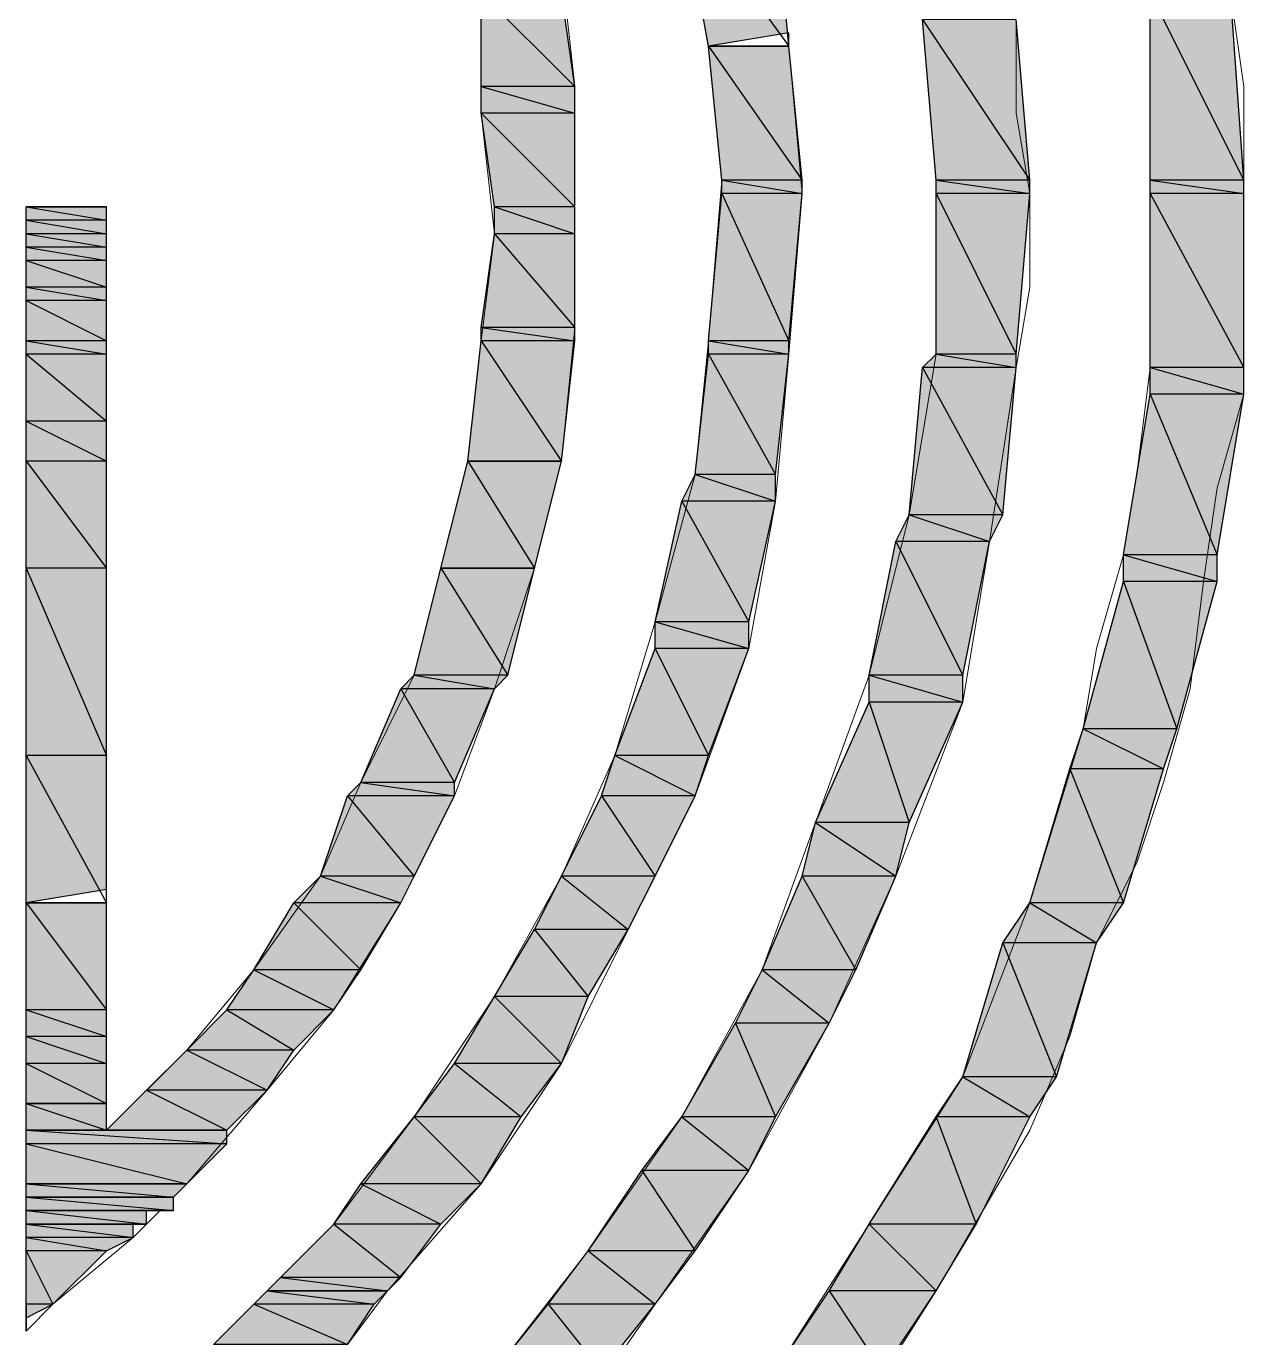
# Model space of a CAD drawing. Header units: millimetres. Extents: x -678 to 5260, y -935 to 3264.
# Drawn here: x 4821.69 to 4851.9, y -841.44 to -808.9 of the extents above; entities that cross this region are included whole.
import ezdxf

# ---------------------------------------------------------------- set-up
doc = ezdxf.new("R2010")
doc.units = ezdxf.units.MM
doc.header["$MEASUREMENT"] = 0
doc.layers.get('0').update_dxf_attribs({"linetype": 'CONTINUOUS'})

msp = doc.modelspace()

# ---------------------------------------------------------------- hatches: boundary and pattern name
at = {"true_color": 0x000007}
h = msp.add_hatch(color=7, dxfattribs=at)
h.paths.add_polyline_path([(4840.2786, -805.75072), (4837.95495, -805.75072), (4840.61055, -809.40218)])
h.paths.add_polyline_path([(4837.95495, -805.75072), (4840.61055, -809.40218), (4838.61885, -809.40218)])
h.paths.add_polyline_path([(4840.61055, -809.40218), (4838.61885, -809.40218)])
h.paths.add_polyline_path([(4838.61885, -809.40218), (4840.61055, -809.40218), (4840.61055, -809.07023)])
h = msp.add_hatch(color=7, dxfattribs=at)
h.paths.add_polyline_path([(4834.9674, -808.07438), (4832.9757, -808.07438), (4835.29935, -810.39803)])
h.paths.add_polyline_path([(4832.9757, -808.07438), (4835.29935, -810.39803), (4832.9757, -810.39803)])
h = msp.add_hatch(color=7, dxfattribs=at)
h.paths.add_polyline_path([(4851.56491, -808.07438), (4849.57321, -808.07438), (4851.89686, -812.72168)])
h.paths.add_polyline_path([(4849.57321, -808.07438), (4851.89686, -812.72168), (4849.57321, -812.72168)])
h = msp.add_hatch(color=7, dxfattribs=at)
h.paths.add_polyline_path([(4846.25371, -808.73828), (4843.93006, -808.73828), (4846.58566, -812.72168)])
h.paths.add_polyline_path([(4843.93006, -808.73828), (4846.58566, -812.72168), (4844.26201, -812.72168)])
h = msp.add_hatch(color=7, dxfattribs=at)
h.paths.add_polyline_path([(4840.61055, -809.40218), (4838.61885, -809.40218), (4840.9425, -812.72168)])
h.paths.add_polyline_path([(4838.61885, -809.40218), (4840.9425, -812.72168), (4838.9508, -812.72168)])
h = msp.add_hatch(color=7, dxfattribs=at)
h.paths.add_polyline_path([(4835.29935, -810.39803), (4832.9757, -810.39803), (4835.29935, -811.06193)])
h.paths.add_polyline_path([(4832.9757, -810.39803), (4835.29935, -811.06193), (4832.9757, -811.06193)])
h = msp.add_hatch(color=7, dxfattribs=at)
h.paths.add_polyline_path([(4835.29935, -811.06193), (4832.9757, -811.06193), (4835.29935, -813.38558)])
h.paths.add_polyline_path([(4832.9757, -811.06193), (4835.29935, -813.38558), (4833.30765, -813.38558)])
h = msp.add_hatch(color=7, dxfattribs=at)
h.paths.add_polyline_path([(4840.9425, -812.72168), (4838.9508, -812.72168), (4840.9425, -813.05363)])
h.paths.add_polyline_path([(4838.9508, -812.72168), (4840.9425, -813.05363), (4838.9508, -813.05363)])
h = msp.add_hatch(color=7, dxfattribs=at)
h.paths.add_polyline_path([(4846.58566, -812.72168), (4844.26201, -812.72168), (4846.58566, -813.05363)])
h.paths.add_polyline_path([(4844.26201, -812.72168), (4846.58566, -813.05363), (4844.26201, -813.05363)])
h = msp.add_hatch(color=7, dxfattribs=at)
h.paths.add_polyline_path([(4851.89686, -812.72168), (4849.57321, -812.72168), (4851.89686, -813.05363)])
h.paths.add_polyline_path([(4849.57321, -812.72168), (4851.89686, -813.05363), (4849.57321, -813.05363)])
h = msp.add_hatch(color=7, dxfattribs=at)
h.paths.add_polyline_path([(4840.9425, -813.05363), (4838.9508, -813.05363), (4840.61055, -816.70508)])
h.paths.add_polyline_path([(4838.9508, -813.05363), (4840.61055, -816.70508), (4838.61885, -816.70508)])
h = msp.add_hatch(color=7, dxfattribs=at)
h.paths.add_polyline_path([(4846.58566, -813.05363), (4844.26201, -813.05363), (4846.25371, -817.03703)])
h.paths.add_polyline_path([(4844.26201, -813.05363), (4846.25371, -817.03703), (4844.26201, -817.03703)])
h = msp.add_hatch(color=7, dxfattribs=at)
h.paths.add_polyline_path([(4851.89686, -813.05363), (4849.57321, -813.05363), (4851.89686, -817.36898)])
h.paths.add_polyline_path([(4849.57321, -813.05363), (4851.89686, -817.36898), (4849.57321, -817.36898)])
h = msp.add_hatch(color=7, dxfattribs=at)
h.paths.add_polyline_path([(4823.68109, -813.38558), (4821.68939, -813.38558), (4823.68109, -813.71753)])
h.paths.add_polyline_path([(4821.68939, -813.38558), (4823.68109, -813.71753), (4821.68939, -813.71753)])
h = msp.add_hatch(color=7, dxfattribs=at)
h.paths.add_polyline_path([(4835.29935, -813.38558), (4833.30765, -813.38558), (4835.29935, -814.04948)])
h.paths.add_polyline_path([(4833.30765, -813.38558), (4835.29935, -814.04948), (4833.30765, -814.04948)])
h = msp.add_hatch(color=7, dxfattribs=at)
h.paths.add_polyline_path([(4823.68109, -813.71753), (4821.68939, -813.71753), (4823.68109, -814.04948)])
h.paths.add_polyline_path([(4821.68939, -813.71753), (4823.68109, -814.04948), (4821.68939, -814.04948)])
h = msp.add_hatch(color=7, dxfattribs=at)
h.paths.add_polyline_path([(4823.68109, -814.04948), (4821.68939, -814.04948), (4823.68109, -814.38143)])
h.paths.add_polyline_path([(4821.68939, -814.04948), (4823.68109, -814.38143), (4821.68939, -814.38143)])
h = msp.add_hatch(color=7, dxfattribs=at)
h.paths.add_polyline_path([(4835.29935, -814.04948), (4833.30765, -814.04948), (4835.29935, -816.37313)])
h.paths.add_polyline_path([(4833.30765, -814.04948), (4835.29935, -816.37313), (4832.9757, -816.37313)])
h = msp.add_hatch(color=7, dxfattribs=at)
h.paths.add_polyline_path([(4823.68109, -814.38143), (4821.68939, -814.38143), (4823.68109, -814.71338)])
h.paths.add_polyline_path([(4821.68939, -814.38143), (4823.68109, -814.71338), (4821.68939, -814.71338)])
h = msp.add_hatch(color=7, dxfattribs=at)
h.paths.add_polyline_path([(4823.68109, -814.71338), (4821.68939, -814.71338), (4823.68109, -815.37728)])
h.paths.add_polyline_path([(4821.68939, -814.71338), (4823.68109, -815.37728), (4821.68939, -815.37728)])
h = msp.add_hatch(color=7, dxfattribs=at)
h.paths.add_polyline_path([(4823.68109, -815.37728), (4821.68939, -815.37728), (4823.68109, -815.70923)])
h.paths.add_polyline_path([(4821.68939, -815.37728), (4823.68109, -815.70923), (4821.68939, -815.70923)])
h = msp.add_hatch(color=7, dxfattribs=at)
h.paths.add_polyline_path([(4823.68109, -815.70923), (4821.68939, -815.70923), (4823.68109, -816.70508)])
h.paths.add_polyline_path([(4821.68939, -815.70923), (4823.68109, -816.70508), (4821.68939, -816.70508)])
h = msp.add_hatch(color=7, dxfattribs=at)
h.paths.add_polyline_path([(4835.29935, -816.37313), (4832.9757, -816.37313), (4835.29935, -816.70508)])
h.paths.add_polyline_path([(4832.9757, -816.37313), (4835.29935, -816.70508), (4832.9757, -816.70508)])
h = msp.add_hatch(color=7, dxfattribs=at)
h.paths.add_polyline_path([(4823.68109, -816.70508), (4821.68939, -816.70508), (4823.68109, -817.03703)])
h.paths.add_polyline_path([(4821.68939, -816.70508), (4823.68109, -817.03703), (4821.68939, -817.03703)])
h = msp.add_hatch(color=7, dxfattribs=at)
h.paths.add_polyline_path([(4835.29935, -816.70508), (4832.9757, -816.70508), (4834.9674, -819.69263)])
h.paths.add_polyline_path([(4832.9757, -816.70508), (4834.9674, -819.69263), (4832.64375, -819.69263)])
h.paths.add_polyline_path([(4834.9674, -819.69263), (4832.64375, -819.69263)])
h.paths.add_polyline_path([(4832.64375, -819.69263), (4834.9674, -819.69263)])
h = msp.add_hatch(color=7, dxfattribs=at)
h.paths.add_polyline_path([(4840.61055, -816.70508), (4838.61885, -816.70508), (4840.61055, -817.03703)])
h.paths.add_polyline_path([(4838.61885, -816.70508), (4840.61055, -817.03703), (4838.61885, -817.03703)])
h = msp.add_hatch(color=7, dxfattribs=at)
h.paths.add_polyline_path([(4823.68109, -817.03703), (4821.68939, -817.03703), (4823.68109, -818.69678)])
h.paths.add_polyline_path([(4821.68939, -817.03703), (4823.68109, -818.69678), (4821.68939, -818.69678)])
h = msp.add_hatch(color=7, dxfattribs=at)
h.paths.add_polyline_path([(4840.61055, -817.03703), (4838.61885, -817.03703), (4840.2786, -820.02458)])
h.paths.add_polyline_path([(4838.61885, -817.03703), (4840.2786, -820.02458), (4838.2869, -820.02458)])
h = msp.add_hatch(color=7, dxfattribs=at)
h.paths.add_polyline_path([(4846.25371, -817.03703), (4844.26201, -817.03703), (4846.25371, -817.36898)])
h.paths.add_polyline_path([(4844.26201, -817.03703), (4846.25371, -817.36898), (4843.93006, -817.36898)])
h = msp.add_hatch(color=7, dxfattribs=at)
h.paths.add_polyline_path([(4846.25371, -817.36898), (4843.93006, -817.36898), (4845.92176, -821.02043)])
h.paths.add_polyline_path([(4843.93006, -817.36898), (4845.92176, -821.02043), (4843.59811, -821.02043)])
h = msp.add_hatch(color=7, dxfattribs=at)
h.paths.add_polyline_path([(4851.89686, -817.36898), (4849.57321, -817.36898), (4851.89686, -818.03288)])
h.paths.add_polyline_path([(4849.57321, -817.36898), (4851.89686, -818.03288), (4849.57321, -818.03288)])
h = msp.add_hatch(color=7, dxfattribs=at)
h.paths.add_polyline_path([(4851.89686, -818.03288), (4849.57321, -818.03288), (4851.23296, -822.01628)])
h.paths.add_polyline_path([(4849.57321, -818.03288), (4851.23296, -822.01628), (4848.90931, -822.01628)])
h = msp.add_hatch(color=7, dxfattribs=at)
h.paths.add_polyline_path([(4823.68109, -818.69678), (4821.68939, -818.69678), (4823.68109, -819.69263)])
h.paths.add_polyline_path([(4821.68939, -818.69678), (4823.68109, -819.69263), (4821.68939, -819.69263)])
h = msp.add_hatch(color=7, dxfattribs=at)
h.paths.add_polyline_path([(4823.68109, -819.69263), (4821.68939, -819.69263), (4823.68109, -822.34823)])
h.paths.add_polyline_path([(4821.68939, -819.69263), (4823.68109, -822.34823), (4821.68939, -822.34823)])
h = msp.add_hatch(color=7, dxfattribs=at)
h.paths.add_polyline_path([(4834.9674, -819.69263), (4832.64375, -819.69263), (4834.3035, -822.34823)])
h.paths.add_polyline_path([(4832.64375, -819.69263), (4834.3035, -822.34823), (4831.97985, -822.34823)])
h = msp.add_hatch(color=7, dxfattribs=at)
h.paths.add_polyline_path([(4840.2786, -820.02458), (4838.2869, -820.02458), (4840.2786, -820.68848)])
h.paths.add_polyline_path([(4838.2869, -820.02458), (4840.2786, -820.68848), (4837.95495, -820.68848)])
h = msp.add_hatch(color=7, dxfattribs=at)
h.paths.add_polyline_path([(4840.2786, -820.68848), (4837.95495, -820.68848), (4839.6147, -823.67603)])
h.paths.add_polyline_path([(4837.95495, -820.68848), (4839.6147, -823.67603), (4837.29105, -823.67603)])
h = msp.add_hatch(color=7, dxfattribs=at)
h.paths.add_polyline_path([(4845.92176, -821.02043), (4843.59811, -821.02043), (4845.58981, -821.68433)])
h.paths.add_polyline_path([(4843.59811, -821.02043), (4845.58981, -821.68433), (4843.26615, -821.68433)])
h = msp.add_hatch(color=7, dxfattribs=at)
h.paths.add_polyline_path([(4845.58981, -821.68433), (4843.26615, -821.68433), (4844.92591, -825.00384)])
h.paths.add_polyline_path([(4843.26615, -821.68433), (4844.92591, -825.00384), (4842.60225, -825.00384)])
h = msp.add_hatch(color=7, dxfattribs=at)
h.paths.add_polyline_path([(4851.23296, -822.01628), (4848.90931, -822.01628), (4851.23296, -822.68018)])
h.paths.add_polyline_path([(4848.90931, -822.01628), (4851.23296, -822.68018), (4848.90931, -822.68018)])
h = msp.add_hatch(color=7, dxfattribs=at)
h.paths.add_polyline_path([(4823.68109, -822.34823), (4821.68939, -822.34823), (4823.68109, -826.99554)])
h.paths.add_polyline_path([(4821.68939, -822.34823), (4823.68109, -826.99554), (4821.68939, -826.99554)])
h = msp.add_hatch(color=7, dxfattribs=at)
h.paths.add_polyline_path([(4834.3035, -822.34823), (4831.97985, -822.34823), (4833.6396, -825.00384)])
h.paths.add_polyline_path([(4831.97985, -822.34823), (4833.6396, -825.00384), (4831.31595, -825.00384)])
h = msp.add_hatch(color=7, dxfattribs=at)
h.paths.add_polyline_path([(4851.23296, -822.68018), (4848.90931, -822.68018), (4850.23711, -826.33164)])
h.paths.add_polyline_path([(4848.90931, -822.68018), (4850.23711, -826.33164), (4847.91346, -826.33164)])
h = msp.add_hatch(color=7, dxfattribs=at)
h.paths.add_polyline_path([(4839.6147, -823.67603), (4837.29105, -823.67603), (4839.6147, -824.33994)])
h.paths.add_polyline_path([(4837.29105, -823.67603), (4839.6147, -824.33994), (4837.29105, -824.33994)])
h = msp.add_hatch(color=7, dxfattribs=at)
h.paths.add_polyline_path([(4839.6147, -824.33994), (4837.29105, -824.33994), (4838.61885, -826.99554)])
h.paths.add_polyline_path([(4837.29105, -824.33994), (4838.61885, -826.99554), (4836.2952, -826.99554)])
h = msp.add_hatch(color=7, dxfattribs=at)
h.paths.add_polyline_path([(4833.6396, -825.00384), (4831.31595, -825.00384), (4833.30765, -825.33579)])
h.paths.add_polyline_path([(4831.31595, -825.00384), (4833.30765, -825.33579), (4830.984, -825.33579)])
h = msp.add_hatch(color=7, dxfattribs=at)
h.paths.add_polyline_path([(4844.92591, -825.00384), (4842.60225, -825.00384), (4844.92591, -825.66774)])
h.paths.add_polyline_path([(4842.60225, -825.00384), (4844.92591, -825.66774), (4842.60225, -825.66774)])
h = msp.add_hatch(color=7, dxfattribs=at)
h.paths.add_polyline_path([(4833.30765, -825.33579), (4830.984, -825.33579), (4832.3118, -827.65944)])
h.paths.add_polyline_path([(4830.984, -825.33579), (4832.3118, -827.65944), (4829.98815, -827.65944)])
h = msp.add_hatch(color=7, dxfattribs=at)
h.paths.add_polyline_path([(4844.92591, -825.66774), (4842.60225, -825.66774), (4843.59811, -828.65529)])
h.paths.add_polyline_path([(4842.60225, -825.66774), (4843.59811, -828.65529), (4841.27445, -828.65529)])
h = msp.add_hatch(color=7, dxfattribs=at)
h.paths.add_polyline_path([(4850.23711, -826.33164), (4847.91346, -826.33164), (4849.90516, -827.32749)])
h.paths.add_polyline_path([(4847.91346, -826.33164), (4849.90516, -827.32749), (4847.58151, -827.32749)])
h = msp.add_hatch(color=7, dxfattribs=at)
h.paths.add_polyline_path([(4823.68109, -826.99554), (4821.68939, -826.99554), (4823.68109, -830.64699)])
h.paths.add_polyline_path([(4821.68939, -826.99554), (4823.68109, -830.64699), (4821.68939, -830.64699)])
h.paths.add_polyline_path([(4823.68109, -830.64699), (4821.68939, -830.64699)])
h.paths.add_polyline_path([(4821.68939, -830.64699), (4823.68109, -830.64699), (4823.68109, -830.31504)])
h = msp.add_hatch(color=7, dxfattribs=at)
h.paths.add_polyline_path([(4838.61885, -826.99554), (4836.2952, -826.99554), (4838.2869, -827.99139)])
h.paths.add_polyline_path([(4836.2952, -826.99554), (4838.2869, -827.99139), (4835.96325, -827.99139)])
h = msp.add_hatch(color=7, dxfattribs=at)
h.paths.add_polyline_path([(4849.90516, -827.32749), (4847.58151, -827.32749), (4848.90931, -830.64699)])
h.paths.add_polyline_path([(4847.58151, -827.32749), (4848.90931, -830.64699), (4846.58566, -830.64699)])
h = msp.add_hatch(color=7, dxfattribs=at)
h.paths.add_polyline_path([(4832.3118, -827.65944), (4829.98815, -827.65944), (4832.3118, -827.99139)])
h.paths.add_polyline_path([(4829.98815, -827.65944), (4832.3118, -827.99139), (4829.6562, -827.99139)])
h = msp.add_hatch(color=7, dxfattribs=at)
h.paths.add_polyline_path([(4832.3118, -827.99139), (4829.6562, -827.99139), (4831.31595, -829.98309)])
h.paths.add_polyline_path([(4829.6562, -827.99139), (4831.31595, -829.98309), (4828.9923, -829.98309)])
h = msp.add_hatch(color=7, dxfattribs=at)
h.paths.add_polyline_path([(4838.2869, -827.99139), (4835.96325, -827.99139), (4837.29105, -829.98309)])
h.paths.add_polyline_path([(4835.96325, -827.99139), (4837.29105, -829.98309), (4834.9674, -829.98309)])
h = msp.add_hatch(color=7, dxfattribs=at)
h.paths.add_polyline_path([(4843.59811, -828.65529), (4841.27445, -828.65529), (4843.26615, -829.98309)])
h.paths.add_polyline_path([(4841.27445, -828.65529), (4843.26615, -829.98309), (4840.9425, -829.98309)])
h = msp.add_hatch(color=7, dxfattribs=at)
h.paths.add_polyline_path([(4831.31595, -829.98309), (4828.9923, -829.98309), (4830.984, -830.64699)])
h.paths.add_polyline_path([(4828.9923, -829.98309), (4830.984, -830.64699), (4828.3284, -830.64699)])
h = msp.add_hatch(color=7, dxfattribs=at)
h.paths.add_polyline_path([(4837.29105, -829.98309), (4834.9674, -829.98309), (4836.62715, -831.31089)])
h.paths.add_polyline_path([(4834.9674, -829.98309), (4836.62715, -831.31089), (4834.3035, -831.31089)])
h = msp.add_hatch(color=7, dxfattribs=at)
h.paths.add_polyline_path([(4843.26615, -829.98309), (4840.9425, -829.98309), (4842.2703, -832.30674)])
h.paths.add_polyline_path([(4840.9425, -829.98309), (4842.2703, -832.30674), (4839.94665, -832.30674)])
h = msp.add_hatch(color=7, dxfattribs=at)
h.paths.add_polyline_path([(4823.68109, -830.64699), (4821.68939, -830.64699), (4823.68109, -833.30259)])
h.paths.add_polyline_path([(4821.68939, -830.64699), (4823.68109, -833.30259), (4821.68939, -833.30259)])
h = msp.add_hatch(color=7, dxfattribs=at)
h.paths.add_polyline_path([(4830.984, -830.64699), (4828.3284, -830.64699), (4829.98815, -832.30674)])
h.paths.add_polyline_path([(4828.3284, -830.64699), (4829.98815, -832.30674), (4827.33254, -832.30674)])
h = msp.add_hatch(color=7, dxfattribs=at)
h.paths.add_polyline_path([(4848.90931, -830.64699), (4846.58566, -830.64699), (4848.24541, -831.64284)])
h.paths.add_polyline_path([(4846.58566, -830.64699), (4848.24541, -831.64284), (4845.92176, -831.64284)])
h = msp.add_hatch(color=7, dxfattribs=at)
h.paths.add_polyline_path([(4836.62715, -831.31089), (4834.3035, -831.31089), (4835.6313, -832.97064)])
h.paths.add_polyline_path([(4834.3035, -831.31089), (4835.6313, -832.97064), (4833.30765, -832.97064)])
h = msp.add_hatch(color=7, dxfattribs=at)
h.paths.add_polyline_path([(4848.24541, -831.64284), (4845.92176, -831.64284), (4847.24956, -834.96234)])
h.paths.add_polyline_path([(4845.92176, -831.64284), (4847.24956, -834.96234), (4844.92591, -834.96234)])
h = msp.add_hatch(color=7, dxfattribs=at)
h.paths.add_polyline_path([(4829.98815, -832.30674), (4827.33254, -832.30674), (4829.32425, -833.30259)])
h.paths.add_polyline_path([(4827.33254, -832.30674), (4829.32425, -833.30259), (4826.66864, -833.30259)])
h = msp.add_hatch(color=7, dxfattribs=at)
h.paths.add_polyline_path([(4842.2703, -832.30674), (4839.94665, -832.30674), (4841.6064, -833.63454)])
h.paths.add_polyline_path([(4839.94665, -832.30674), (4841.6064, -833.63454), (4839.28275, -833.63454)])
h = msp.add_hatch(color=7, dxfattribs=at)
h.paths.add_polyline_path([(4835.6313, -832.97064), (4833.30765, -832.97064), (4834.9674, -834.63039)])
h.paths.add_polyline_path([(4833.30765, -832.97064), (4834.9674, -834.63039), (4832.3118, -834.63039)])
h = msp.add_hatch(color=7, dxfattribs=at)
h.paths.add_polyline_path([(4823.68109, -833.30259), (4821.68939, -833.30259), (4823.68109, -833.96649)])
h.paths.add_polyline_path([(4821.68939, -833.30259), (4823.68109, -833.96649), (4821.68939, -833.96649)])
h = msp.add_hatch(color=7, dxfattribs=at)
h.paths.add_polyline_path([(4829.32425, -833.30259), (4826.66864, -833.30259), (4828.3284, -834.29844)])
h.paths.add_polyline_path([(4826.66864, -833.30259), (4828.3284, -834.29844), (4825.67279, -834.29844)])
h = msp.add_hatch(color=7, dxfattribs=at)
h.paths.add_polyline_path([(4841.6064, -833.63454), (4839.28275, -833.63454), (4840.2786, -835.95819)])
h.paths.add_polyline_path([(4839.28275, -833.63454), (4840.2786, -835.95819), (4837.95495, -835.95819)])
h = msp.add_hatch(color=7, dxfattribs=at)
h.paths.add_polyline_path([(4823.68109, -833.96649), (4821.68939, -833.96649), (4823.68109, -834.63039)])
h.paths.add_polyline_path([(4821.68939, -833.96649), (4823.68109, -834.63039), (4821.68939, -834.63039)])
h = msp.add_hatch(color=7, dxfattribs=at)
h.paths.add_polyline_path([(4828.3284, -834.29844), (4825.67279, -834.29844), (4827.6645, -835.29429)])
h.paths.add_polyline_path([(4825.67279, -834.29844), (4827.6645, -835.29429), (4824.67694, -835.29429)])
h = msp.add_hatch(color=7, dxfattribs=at)
h.paths.add_polyline_path([(4823.68109, -834.63039), (4821.68939, -834.63039), (4823.68109, -835.62624)])
h.paths.add_polyline_path([(4821.68939, -834.63039), (4823.68109, -835.62624), (4821.68939, -835.62624)])
h.paths.add_polyline_path([(4823.68109, -835.62624), (4821.68939, -835.62624)])
h.paths.add_polyline_path([(4821.68939, -835.62624), (4823.68109, -835.62624)])
h = msp.add_hatch(color=7, dxfattribs=at)
h.paths.add_polyline_path([(4834.9674, -834.63039), (4832.3118, -834.63039), (4833.97155, -835.95819)])
h.paths.add_polyline_path([(4832.3118, -834.63039), (4833.97155, -835.95819), (4831.31595, -835.95819)])
h = msp.add_hatch(color=7, dxfattribs=at)
h.paths.add_polyline_path([(4847.24956, -834.96234), (4844.92591, -834.96234), (4846.58566, -835.95819)])
h.paths.add_polyline_path([(4844.92591, -834.96234), (4846.58566, -835.95819), (4844.26201, -835.95819)])
h = msp.add_hatch(color=7, dxfattribs=at)
h.paths.add_polyline_path([(4827.6645, -835.29429), (4824.67694, -835.29429), (4826.66864, -836.29014)])
h.paths.add_polyline_path([(4824.67694, -835.29429), (4826.66864, -836.29014), (4823.68109, -836.29014)])
h = msp.add_hatch(color=7, dxfattribs=at)
h.paths.add_polyline_path([(4823.68109, -835.62624), (4821.68939, -835.62624), (4823.68109, -836.29014)])
h.paths.add_polyline_path([(4821.68939, -835.62624), (4823.68109, -836.29014), (4821.68939, -836.29014)])
h = msp.add_hatch(color=7, dxfattribs=at)
h.paths.add_polyline_path([(4833.97155, -835.95819), (4831.31595, -835.95819), (4832.9757, -837.61794)])
h.paths.add_polyline_path([(4831.31595, -835.95819), (4832.9757, -837.61794), (4829.98815, -837.61794)])
h = msp.add_hatch(color=7, dxfattribs=at)
h.paths.add_polyline_path([(4840.2786, -835.95819), (4837.95495, -835.95819), (4839.6147, -837.28599)])
h.paths.add_polyline_path([(4837.95495, -835.95819), (4839.6147, -837.28599), (4836.9591, -837.28599)])
h = msp.add_hatch(color=7, dxfattribs=at)
h.paths.add_polyline_path([(4846.58566, -835.95819), (4844.26201, -835.95819), (4845.25786, -838.61379)])
h.paths.add_polyline_path([(4844.26201, -835.95819), (4845.25786, -838.61379), (4842.60225, -838.61379)])
h = msp.add_hatch(color=7, dxfattribs=at)
h.paths.add_polyline_path([(4826.66864, -836.29014), (4821.68939, -836.29014), (4826.66864, -836.62209)])
h.paths.add_polyline_path([(4821.68939, -836.29014), (4826.66864, -836.62209), (4821.68939, -836.62209)])
h = msp.add_hatch(color=7, dxfattribs=at)
h.paths.add_polyline_path([(4826.66864, -836.62209), (4821.68939, -836.62209), (4825.67279, -837.61794)])
h.paths.add_polyline_path([(4821.68939, -836.62209), (4825.67279, -837.61794), (4821.68939, -837.61794)])
h.paths.add_polyline_path([(4825.67279, -837.61794), (4821.68939, -837.61794)])
h.paths.add_polyline_path([(4821.68939, -837.61794), (4825.67279, -837.61794)])
h = msp.add_hatch(color=7, dxfattribs=at)
h.paths.add_polyline_path([(4839.6147, -837.28599), (4836.9591, -837.28599), (4838.2869, -839.27769)])
h.paths.add_polyline_path([(4836.9591, -837.28599), (4838.2869, -839.27769), (4835.6313, -839.27769)])
h = msp.add_hatch(color=7, dxfattribs=at)
h.paths.add_polyline_path([(4825.67279, -837.61794), (4821.68939, -837.61794), (4825.34084, -837.94989)])
h.paths.add_polyline_path([(4821.68939, -837.61794), (4825.34084, -837.94989), (4821.68939, -837.94989)])
h = msp.add_hatch(color=7, dxfattribs=at)
h.paths.add_polyline_path([(4832.9757, -837.61794), (4829.98815, -837.61794), (4831.97985, -838.61379)])
h.paths.add_polyline_path([(4829.98815, -837.61794), (4831.97985, -838.61379), (4829.32425, -838.61379)])
h = msp.add_hatch(color=7, dxfattribs=at)
h.paths.add_polyline_path([(4825.34084, -837.94989), (4821.68939, -837.94989), (4825.34084, -838.28184)])
h.paths.add_polyline_path([(4821.68939, -837.94989), (4825.34084, -838.28184), (4821.68939, -838.28184)])
h = msp.add_hatch(color=7, dxfattribs=at)
h.paths.add_polyline_path([(4825.00889, -838.28184), (4821.68939, -838.28184)])
h.paths.add_polyline_path([(4825.00889, -838.28184), (4821.68939, -838.28184), (4825.34084, -838.28184)])
h = msp.add_hatch(color=7, dxfattribs=at)
h.paths.add_polyline_path([(4824.67694, -838.28184), (4821.68939, -838.28184)])
h.paths.add_polyline_path([(4824.67694, -838.28184), (4821.68939, -838.28184), (4825.00889, -838.28184)])
h = msp.add_hatch(color=7, dxfattribs=at)
h.paths.add_polyline_path([(4824.67694, -838.28184), (4821.68939, -838.28184), (4824.67694, -838.61379)])
h.paths.add_polyline_path([(4821.68939, -838.28184), (4824.67694, -838.61379), (4821.68939, -838.61379)])
h = msp.add_hatch(color=7, dxfattribs=at)
h.paths.add_polyline_path([(4824.34499, -838.61379), (4821.68939, -838.61379)])
h.paths.add_polyline_path([(4824.34499, -838.61379), (4821.68939, -838.61379), (4824.67694, -838.61379)])
h = msp.add_hatch(color=7, dxfattribs=at)
h.paths.add_polyline_path([(4824.34499, -838.61379), (4821.68939, -838.61379), (4824.34499, -838.94574)])
h.paths.add_polyline_path([(4821.68939, -838.61379), (4824.34499, -838.94574), (4821.68939, -838.94574)])
h = msp.add_hatch(color=7, dxfattribs=at)
h.paths.add_polyline_path([(4831.97985, -838.61379), (4829.32425, -838.61379), (4830.984, -839.9416)])
h.paths.add_polyline_path([(4829.32425, -838.61379), (4830.984, -839.9416), (4827.99645, -839.9416)])
h = msp.add_hatch(color=7, dxfattribs=at)
h.paths.add_polyline_path([(4845.25786, -838.61379), (4842.60225, -838.61379), (4844.26201, -840.27355)])
h.paths.add_polyline_path([(4842.60225, -838.61379), (4844.26201, -840.27355), (4841.6064, -840.27355)])
h = msp.add_hatch(color=7, dxfattribs=at)
h.paths.add_polyline_path([(4824.34499, -838.94574), (4821.68939, -838.94574), (4823.68109, -839.27769)])
h.paths.add_polyline_path([(4821.68939, -838.94574), (4823.68109, -839.27769), (4821.68939, -839.27769)])
h = msp.add_hatch(color=7, dxfattribs=at)
h.paths.add_polyline_path([(4823.68109, -839.27769), (4821.68939, -839.27769), (4822.35329, -840.6055)])
h.paths.add_polyline_path([(4821.68939, -839.27769), (4822.35329, -840.6055), (4821.68939, -840.6055)])
h = msp.add_hatch(color=7, dxfattribs=at)
h.paths.add_polyline_path([(4838.2869, -839.27769), (4835.6313, -839.27769), (4837.29105, -840.6055)])
h.paths.add_polyline_path([(4835.6313, -839.27769), (4837.29105, -840.6055), (4834.63545, -840.6055)])
h = msp.add_hatch(color=7, dxfattribs=at)
h.paths.add_polyline_path([(4830.984, -839.9416), (4827.99645, -839.9416), (4830.65205, -840.27355)])
h.paths.add_polyline_path([(4827.99645, -839.9416), (4830.65205, -840.27355), (4827.6645, -840.27355)])
h = msp.add_hatch(color=7, dxfattribs=at)
h.paths.add_polyline_path([(4830.65205, -840.27355), (4827.6645, -840.27355), (4830.3201, -840.6055)])
h.paths.add_polyline_path([(4827.6645, -840.27355), (4830.3201, -840.6055), (4827.33254, -840.6055)])
h = msp.add_hatch(color=7, dxfattribs=at)
h.paths.add_polyline_path([(4844.26201, -840.27355), (4841.6064, -840.27355), (4842.9342, -842.26525)])
h.paths.add_polyline_path([(4841.6064, -840.27355), (4842.9342, -842.26525), (4840.2786, -842.26525)])
h = msp.add_hatch(color=7, dxfattribs=at)
h.paths.add_polyline_path([(4822.35329, -840.6055), (4821.68939, -840.6055), (4821.68939, -840.93745)])
h.paths.add_polyline_path([(4821.68939, -840.6055), (4821.68939, -840.93745)])
h = msp.add_hatch(color=7, dxfattribs=at)
h.paths.add_polyline_path([(4830.3201, -840.6055), (4827.33254, -840.6055), (4829.6562, -841.60135)])
h.paths.add_polyline_path([(4827.33254, -840.6055), (4829.6562, -841.60135), (4826.33669, -841.60135)])
h = msp.add_hatch(color=7, dxfattribs=at)
h.paths.add_polyline_path([(4837.29105, -840.6055), (4834.63545, -840.6055), (4835.96325, -842.26525)])
h.paths.add_polyline_path([(4834.63545, -840.6055), (4835.96325, -842.26525), (4833.30765, -842.26525)])

# ---------------------------------------------------------------- linework, layer by layer
at = {"color": 7, "linetype": 'Continuous', "lineweight": 9, "true_color": 0x000007}
for points in [[(4826.33669, -841.60135), (4827.33254, -840.6055), (4827.6645, -840.27355), (4827.6645, -840.27355), (4827.99645, -839.9416), (4829.32425, -838.61379), (4831.31595, -835.95819), (4833.30765, -832.97064), (4834.9674, -829.98309), (4836.2952, -826.99554), (4837.29105, -823.67603), (4838.2869, -820.02458), (4838.61885, -816.70508), (4838.9508, -812.72168), (4838.61885, -809.40218), (4837.95495, -805.75072)], [(4840.2786, -805.75072), (4840.61055, -809.40218), (4840.9425, -813.05363), (4840.61055, -817.03703), (4840.2786, -820.68848), (4839.6147, -824.33994), (4838.2869, -827.99139), (4836.62715, -831.31089), (4834.9674, -834.63039), (4832.9757, -837.61794), (4830.65205, -840.27355), (4829.6562, -841.60135)], [(4834.9674, -807.41047), (4835.29935, -810.39803), (4835.29935, -813.38558), (4835.29935, -816.37313), (4834.9674, -819.69263), (4834.3035, -822.34823), (4833.30765, -825.33579), (4832.3118, -827.99139), (4830.984, -830.64699), (4829.32425, -833.30259), (4827.6645, -835.29429), (4825.67279, -837.61794), (4825.34084, -837.94989), (4825.34084, -838.28184), (4825.00889, -838.28184), (4824.34499, -838.94574), (4822.35329, -840.6055), (4821.68939, -841.2694), (4821.68939, -841.2694), (4821.68939, -840.93745), (4821.68939, -840.27355), (4821.68939, -839.27769), (4821.68939, -838.61379), (4821.68939, -838.61379), (4821.68939, -838.28184), (4821.68939, -838.28184), (4821.68939, -837.61794), (4821.68939, -836.62209), (4821.68939, -835.62624), (4821.68939, -833.96649), (4821.68939, -832.30674), (4821.68939, -830.64699), (4821.68939, -822.34823), (4821.68939, -820.35653), (4821.68939, -818.69678), (4821.68939, -817.03703), (4821.68939, -815.70923), (4821.68939, -814.71338), (4821.68939, -814.04948), (4821.68939, -813.38558), (4821.68939, -813.38558), (4822.02134, -813.38558), (4823.34914, -813.38558), (4823.68109, -813.38558), (4823.68109, -813.71753), (4823.68109, -814.38143), (4823.68109, -815.37728), (4823.68109, -816.70508), (4823.68109, -818.03288), (4823.68109, -819.69263), (4823.68109, -823.34408), (4823.68109, -826.99554), (4823.68109, -830.64699), (4823.68109, -832.30674), (4823.68109, -833.30259), (4823.68109, -834.63039), (4823.68109, -835.62624), (4823.68109, -836.29014), (4825.67279, -834.29844), (4827.33254, -832.30674), (4828.9923, -829.98309), (4829.98815, -827.65944), (4831.31595, -825.00384), (4831.97985, -822.34823), (4832.64375, -819.69263), (4832.9757, -816.70508), (4833.30765, -814.04948), (4832.9757, -811.06193), (4832.9757, -808.07438)], [(4840.2786, -842.26525), (4842.60225, -838.61379), (4844.92591, -834.96234), (4846.58566, -830.64699), (4847.91346, -826.33164), (4848.24541, -824.33994), (4848.90931, -822.01628), (4849.24126, -820.02458), (4849.57321, -817.36898), (4849.57321, -815.04533), (4849.57321, -812.72168), (4849.57321, -810.39803), (4849.57321, -808.07438)], [(4851.56491, -808.07438), (4851.89686, -810.39803), (4851.89686, -813.05363), (4851.89686, -815.70923), (4851.89686, -818.03288), (4851.23296, -820.35653), (4850.90101, -822.68018), (4850.56906, -825.33579), (4849.90516, -827.65944), (4849.24126, -829.65114), (4848.24541, -831.64284), (4847.58151, -833.96649), (4846.58566, -836.29014), (4844.26201, -840.27355), (4841.93835, -843.925)], [(4833.30765, -842.26525), (4835.6313, -839.27769), (4837.95495, -835.95819), (4839.94665, -832.30674), (4841.27445, -828.65529), (4842.60225, -825.00384), (4843.59811, -821.02043), (4844.26201, -817.03703), (4844.26201, -812.72168), (4843.93006, -808.73828)], [(4846.25371, -808.73828), (4846.25371, -811.06193), (4846.58566, -813.05363), (4846.58566, -815.37728), (4846.25371, -817.36898), (4845.58981, -821.68433), (4844.92591, -825.66774), (4843.26615, -829.98309), (4841.6064, -833.63454), (4839.6147, -837.28599), (4837.29105, -840.6055), (4834.9674, -843.925)]]:
    msp.add_lwpolyline(points, dxfattribs=at)
at = {"color": 7, "linetype": 'Continuous', "lineweight": -2, "true_color": 0x000007}
for points in [[(4840.2786, -805.75072), (4837.95495, -805.75072), (4840.61055, -809.40218)], [(4837.95495, -805.75072), (4840.61055, -809.40218), (4838.61885, -809.40218)], [(4834.9674, -808.07438), (4832.9757, -808.07438), (4835.29935, -810.39803)], [(4832.9757, -808.07438), (4835.29935, -810.39803), (4832.9757, -810.39803)], [(4851.56491, -808.07438), (4849.57321, -808.07438), (4851.89686, -812.72168)], [(4849.57321, -808.07438), (4851.89686, -812.72168), (4849.57321, -812.72168)], [(4846.25371, -808.73828), (4843.93006, -808.73828), (4846.58566, -812.72168)], [(4843.93006, -808.73828), (4846.58566, -812.72168), (4844.26201, -812.72168)], [(4838.61885, -809.40218), (4840.61055, -809.40218), (4840.61055, -809.07023)], [(4840.61055, -809.40218), (4838.61885, -809.40218)], [(4840.61055, -809.40218), (4838.61885, -809.40218), (4840.9425, -812.72168)], [(4838.61885, -809.40218), (4840.9425, -812.72168), (4838.9508, -812.72168)], [(4835.29935, -810.39803), (4832.9757, -810.39803), (4835.29935, -811.06193)], [(4832.9757, -810.39803), (4835.29935, -811.06193), (4832.9757, -811.06193)], [(4835.29935, -811.06193), (4832.9757, -811.06193), (4835.29935, -813.38558)], [(4832.9757, -811.06193), (4835.29935, -813.38558), (4833.30765, -813.38558)], [(4840.9425, -812.72168), (4838.9508, -812.72168), (4840.9425, -813.05363)], [(4838.9508, -812.72168), (4840.9425, -813.05363), (4838.9508, -813.05363)], [(4846.58566, -812.72168), (4844.26201, -812.72168), (4846.58566, -813.05363)], [(4844.26201, -812.72168), (4846.58566, -813.05363), (4844.26201, -813.05363)], [(4851.89686, -812.72168), (4849.57321, -812.72168), (4851.89686, -813.05363)], [(4849.57321, -812.72168), (4851.89686, -813.05363), (4849.57321, -813.05363)], [(4838.9508, -813.05363), (4840.61055, -816.70508), (4838.61885, -816.70508)], [(4840.9425, -813.05363), (4838.9508, -813.05363), (4840.61055, -816.70508)], [(4846.58566, -813.05363), (4844.26201, -813.05363), (4846.25371, -817.03703)], [(4844.26201, -813.05363), (4846.25371, -817.03703), (4844.26201, -817.03703)], [(4851.89686, -813.05363), (4849.57321, -813.05363), (4851.89686, -817.36898)], [(4849.57321, -813.05363), (4851.89686, -817.36898), (4849.57321, -817.36898)], [(4821.68939, -813.38558), (4823.68109, -813.38558), (4823.68109, -813.38558)], [(4823.68109, -813.38558), (4823.68109, -813.38558), (4821.68939, -813.38558)], [(4821.68939, -813.38558), (4823.68109, -813.38558), (4823.68109, -813.38558)], [(4823.68109, -813.38558), (4823.68109, -813.38558), (4821.68939, -813.38558)], [(4823.68109, -813.38558), (4821.68939, -813.38558), (4823.68109, -813.71753)], [(4821.68939, -813.38558), (4823.68109, -813.71753), (4821.68939, -813.71753)], [(4835.29935, -813.38558), (4833.30765, -813.38558), (4835.29935, -814.04948)], [(4833.30765, -813.38558), (4835.29935, -814.04948), (4833.30765, -814.04948)], [(4823.68109, -813.71753), (4821.68939, -813.71753), (4823.68109, -814.04948)], [(4821.68939, -813.71753), (4823.68109, -814.04948), (4821.68939, -814.04948)], [(4823.68109, -814.04948), (4821.68939, -814.04948), (4823.68109, -814.38143)], [(4821.68939, -814.04948), (4823.68109, -814.38143), (4821.68939, -814.38143)], [(4833.30765, -814.04948), (4835.29935, -816.37313), (4832.9757, -816.37313)], [(4835.29935, -814.04948), (4833.30765, -814.04948), (4835.29935, -816.37313)], [(4823.68109, -814.38143), (4821.68939, -814.38143), (4823.68109, -814.71338)], [(4821.68939, -814.38143), (4823.68109, -814.71338), (4821.68939, -814.71338)], [(4823.68109, -814.71338), (4821.68939, -814.71338), (4823.68109, -815.37728)], [(4821.68939, -814.71338), (4823.68109, -815.37728), (4821.68939, -815.37728)], [(4823.68109, -815.37728), (4821.68939, -815.37728), (4823.68109, -815.70923)], [(4821.68939, -815.37728), (4823.68109, -815.70923), (4821.68939, -815.70923)], [(4823.68109, -815.70923), (4821.68939, -815.70923), (4823.68109, -816.70508)], [(4821.68939, -815.70923), (4823.68109, -816.70508), (4821.68939, -816.70508)], [(4835.29935, -816.37313), (4832.9757, -816.37313), (4835.29935, -816.70508)], [(4832.9757, -816.37313), (4835.29935, -816.70508), (4832.9757, -816.70508)], [(4823.68109, -816.70508), (4821.68939, -816.70508), (4823.68109, -817.03703)], [(4821.68939, -816.70508), (4823.68109, -817.03703), (4821.68939, -817.03703)], [(4832.9757, -816.70508), (4834.9674, -819.69263), (4832.64375, -819.69263)], [(4835.29935, -816.70508), (4832.9757, -816.70508), (4834.9674, -819.69263)], [(4840.61055, -816.70508), (4838.61885, -816.70508), (4840.61055, -817.03703)], [(4838.61885, -816.70508), (4840.61055, -817.03703), (4838.61885, -817.03703)], [(4823.68109, -817.03703), (4821.68939, -817.03703), (4823.68109, -818.69678)], [(4821.68939, -817.03703), (4823.68109, -818.69678), (4821.68939, -818.69678)], [(4838.61885, -817.03703), (4840.2786, -820.02458), (4838.2869, -820.02458)], [(4840.61055, -817.03703), (4838.61885, -817.03703), (4840.2786, -820.02458)], [(4844.26201, -817.03703), (4846.25371, -817.36898), (4843.93006, -817.36898)], [(4846.25371, -817.03703), (4844.26201, -817.03703), (4846.25371, -817.36898)], [(4843.93006, -817.36898), (4845.92176, -821.02043), (4843.59811, -821.02043)], [(4846.25371, -817.36898), (4843.93006, -817.36898), (4845.92176, -821.02043)], [(4851.89686, -817.36898), (4849.57321, -817.36898), (4851.89686, -818.03288)], [(4849.57321, -817.36898), (4851.89686, -818.03288), (4849.57321, -818.03288)], [(4849.57321, -818.03288), (4851.23296, -822.01628), (4848.90931, -822.01628)], [(4851.89686, -818.03288), (4849.57321, -818.03288), (4851.23296, -822.01628)], [(4823.68109, -818.69678), (4821.68939, -818.69678), (4823.68109, -819.69263)], [(4821.68939, -818.69678), (4823.68109, -819.69263), (4821.68939, -819.69263)], [(4823.68109, -819.69263), (4821.68939, -819.69263), (4823.68109, -822.34823)], [(4821.68939, -819.69263), (4823.68109, -822.34823), (4821.68939, -822.34823)], [(4832.64375, -819.69263), (4834.3035, -822.34823), (4831.97985, -822.34823)], [(4834.9674, -819.69263), (4832.64375, -819.69263)], [(4832.64375, -819.69263), (4834.9674, -819.69263), (4834.9674, -819.69263)], [(4834.9674, -819.69263), (4832.64375, -819.69263), (4834.3035, -822.34823)], [(4838.2869, -820.02458), (4840.2786, -820.68848), (4837.95495, -820.68848)], [(4840.2786, -820.02458), (4838.2869, -820.02458), (4840.2786, -820.68848)], [(4837.95495, -820.68848), (4839.6147, -823.67603), (4837.29105, -823.67603)], [(4840.2786, -820.68848), (4837.95495, -820.68848), (4839.6147, -823.67603)], [(4843.59811, -821.02043), (4845.58981, -821.68433), (4843.26615, -821.68433)], [(4845.92176, -821.02043), (4843.59811, -821.02043), (4845.58981, -821.68433)], [(4843.26615, -821.68433), (4844.92591, -825.00384), (4842.60225, -825.00384)], [(4845.58981, -821.68433), (4843.26615, -821.68433), (4844.92591, -825.00384)], [(4851.23296, -822.01628), (4848.90931, -822.01628), (4851.23296, -822.68018)], [(4848.90931, -822.01628), (4851.23296, -822.68018), (4848.90931, -822.68018)], [(4823.68109, -822.34823), (4821.68939, -822.34823), (4823.68109, -826.99554)], [(4821.68939, -822.34823), (4823.68109, -826.99554), (4821.68939, -826.99554)], [(4831.97985, -822.34823), (4833.6396, -825.00384), (4831.31595, -825.00384)], [(4834.3035, -822.34823), (4831.97985, -822.34823)], [(4831.97985, -822.34823), (4834.3035, -822.34823)], [(4834.3035, -822.34823), (4831.97985, -822.34823), (4833.6396, -825.00384)], [(4848.90931, -822.68018), (4850.23711, -826.33164), (4847.91346, -826.33164)], [(4851.23296, -822.68018), (4848.90931, -822.68018), (4850.23711, -826.33164)], [(4839.6147, -823.67603), (4837.29105, -823.67603), (4839.6147, -824.33994)], [(4837.29105, -823.67603), (4839.6147, -824.33994), (4837.29105, -824.33994)], [(4837.29105, -824.33994), (4838.61885, -826.99554), (4836.2952, -826.99554)], [(4839.6147, -824.33994), (4837.29105, -824.33994), (4838.61885, -826.99554)], [(4831.31595, -825.00384), (4833.30765, -825.33579), (4830.984, -825.33579)], [(4833.6396, -825.00384), (4831.31595, -825.00384), (4833.30765, -825.33579)], [(4844.92591, -825.00384), (4842.60225, -825.00384), (4844.92591, -825.66774)], [(4842.60225, -825.00384), (4844.92591, -825.66774), (4842.60225, -825.66774)], [(4830.984, -825.33579), (4832.3118, -827.65944), (4829.98815, -827.65944)], [(4833.30765, -825.33579), (4830.984, -825.33579), (4832.3118, -827.65944)], [(4842.60225, -825.66774), (4843.59811, -828.65529), (4841.27445, -828.65529)], [(4844.92591, -825.66774), (4842.60225, -825.66774), (4843.59811, -828.65529)], [(4847.91346, -826.33164), (4849.90516, -827.32749), (4847.58151, -827.32749)], [(4850.23711, -826.33164), (4847.91346, -826.33164), (4849.90516, -827.32749)], [(4823.68109, -826.99554), (4821.68939, -826.99554), (4823.68109, -830.64699)], [(4821.68939, -826.99554), (4823.68109, -830.64699), (4821.68939, -830.64699)], [(4836.2952, -826.99554), (4838.2869, -827.99139), (4835.96325, -827.99139)], [(4838.61885, -826.99554), (4836.2952, -826.99554), (4838.2869, -827.99139)], [(4847.58151, -827.32749), (4848.90931, -830.64699), (4846.58566, -830.64699)], [(4849.90516, -827.32749), (4847.58151, -827.32749), (4848.90931, -830.64699)], [(4829.98815, -827.65944), (4832.3118, -827.99139), (4829.6562, -827.99139)], [(4832.3118, -827.65944), (4829.98815, -827.65944), (4832.3118, -827.99139)], [(4829.6562, -827.99139), (4831.31595, -829.98309), (4828.9923, -829.98309)], [(4832.3118, -827.99139), (4829.6562, -827.99139), (4831.31595, -829.98309)], [(4835.96325, -827.99139), (4837.29105, -829.98309), (4834.9674, -829.98309)], [(4838.2869, -827.99139), (4835.96325, -827.99139), (4837.29105, -829.98309)], [(4841.27445, -828.65529), (4843.26615, -829.98309), (4840.9425, -829.98309)], [(4843.59811, -828.65529), (4841.27445, -828.65529), (4843.26615, -829.98309)], [(4828.9923, -829.98309), (4830.984, -830.64699), (4828.3284, -830.64699)], [(4831.31595, -829.98309), (4828.9923, -829.98309), (4830.984, -830.64699)], [(4834.9674, -829.98309), (4836.62715, -831.31089), (4834.3035, -831.31089)], [(4837.29105, -829.98309), (4834.9674, -829.98309), (4836.62715, -831.31089)], [(4840.9425, -829.98309), (4842.2703, -832.30674), (4839.94665, -832.30674)], [(4843.26615, -829.98309), (4840.9425, -829.98309), (4842.2703, -832.30674)], [(4821.68939, -830.64699), (4823.68109, -830.64699), (4823.68109, -830.31504)], [(4823.68109, -830.64699), (4821.68939, -830.64699)], [(4823.68109, -830.64699), (4821.68939, -830.64699), (4823.68109, -833.30259)], [(4821.68939, -830.64699), (4823.68109, -833.30259), (4821.68939, -833.30259)], [(4828.3284, -830.64699), (4829.98815, -832.30674), (4827.33254, -832.30674)], [(4830.984, -830.64699), (4828.3284, -830.64699), (4829.98815, -832.30674)], [(4846.58566, -830.64699), (4848.24541, -831.64284), (4845.92176, -831.64284)], [(4848.90931, -830.64699), (4846.58566, -830.64699), (4848.24541, -831.64284)], [(4834.3035, -831.31089), (4835.6313, -832.97064), (4833.30765, -832.97064)], [(4836.62715, -831.31089), (4834.3035, -831.31089), (4835.6313, -832.97064)], [(4845.92176, -831.64284), (4847.24956, -834.96234), (4844.92591, -834.96234)], [(4848.24541, -831.64284), (4845.92176, -831.64284), (4847.24956, -834.96234)], [(4827.33254, -832.30674), (4829.32425, -833.30259), (4826.66864, -833.30259)], [(4829.98815, -832.30674), (4827.33254, -832.30674), (4829.32425, -833.30259)], [(4839.94665, -832.30674), (4841.6064, -833.63454), (4839.28275, -833.63454)], [(4842.2703, -832.30674), (4839.94665, -832.30674), (4841.6064, -833.63454)], [(4833.30765, -832.97064), (4834.9674, -834.63039), (4832.3118, -834.63039)], [(4835.6313, -832.97064), (4833.30765, -832.97064), (4834.9674, -834.63039)], [(4823.68109, -833.30259), (4821.68939, -833.30259), (4823.68109, -833.96649)], [(4821.68939, -833.30259), (4823.68109, -833.96649), (4821.68939, -833.96649)], [(4826.66864, -833.30259), (4828.3284, -834.29844), (4825.67279, -834.29844)], [(4829.32425, -833.30259), (4826.66864, -833.30259), (4828.3284, -834.29844)], [(4839.28275, -833.63454), (4840.2786, -835.95819), (4837.95495, -835.95819)], [(4841.6064, -833.63454), (4839.28275, -833.63454), (4840.2786, -835.95819)], [(4823.68109, -833.96649), (4821.68939, -833.96649), (4823.68109, -834.63039)], [(4821.68939, -833.96649), (4823.68109, -834.63039), (4821.68939, -834.63039)], [(4825.67279, -834.29844), (4827.6645, -835.29429), (4824.67694, -835.29429)], [(4828.3284, -834.29844), (4825.67279, -834.29844), (4827.6645, -835.29429)], [(4823.68109, -834.63039), (4821.68939, -834.63039), (4823.68109, -835.62624)], [(4821.68939, -834.63039), (4823.68109, -835.62624), (4821.68939, -835.62624)], [(4832.3118, -834.63039), (4833.97155, -835.95819), (4831.31595, -835.95819)], [(4834.9674, -834.63039), (4832.3118, -834.63039), (4833.97155, -835.95819)], [(4844.92591, -834.96234), (4846.58566, -835.95819), (4844.26201, -835.95819)], [(4847.24956, -834.96234), (4844.92591, -834.96234), (4846.58566, -835.95819)], [(4824.67694, -835.29429), (4826.66864, -836.29014), (4823.68109, -836.29014)], [(4827.6645, -835.29429), (4824.67694, -835.29429), (4826.66864, -836.29014)], [(4823.68109, -835.62624), (4821.68939, -835.62624)], [(4821.68939, -835.62624), (4823.68109, -835.62624), (4823.68109, -835.62624)], [(4823.68109, -835.62624), (4821.68939, -835.62624), (4823.68109, -836.29014)], [(4821.68939, -835.62624), (4823.68109, -836.29014), (4821.68939, -836.29014)], [(4831.31595, -835.95819), (4832.9757, -837.61794), (4829.98815, -837.61794)], [(4833.97155, -835.95819), (4831.31595, -835.95819), (4832.9757, -837.61794)], [(4837.95495, -835.95819), (4839.6147, -837.28599), (4836.9591, -837.28599)], [(4840.2786, -835.95819), (4837.95495, -835.95819), (4839.6147, -837.28599)], [(4844.26201, -835.95819), (4845.25786, -838.61379), (4842.60225, -838.61379)], [(4846.58566, -835.95819), (4844.26201, -835.95819), (4845.25786, -838.61379)], [(4821.68939, -836.29014), (4823.68109, -836.29014), (4823.68109, -836.29014)], [(4823.68109, -836.29014), (4823.68109, -836.29014), (4821.68939, -836.29014)], [(4821.68939, -836.29014), (4823.68109, -836.29014), (4823.68109, -836.29014)], [(4823.68109, -836.29014), (4823.68109, -836.29014), (4821.68939, -836.29014)], [(4826.66864, -836.29014), (4821.68939, -836.29014), (4826.66864, -836.62209)], [(4821.68939, -836.29014), (4826.66864, -836.62209), (4821.68939, -836.62209)], [(4823.68109, -836.29014), (4826.66864, -836.29014), (4826.66864, -836.29014)], [(4826.66864, -836.29014), (4826.66864, -836.29014), (4823.68109, -836.29014)], [(4826.66864, -836.62209), (4821.68939, -836.62209), (4825.67279, -837.61794)], [(4821.68939, -836.62209), (4825.67279, -837.61794), (4821.68939, -837.61794)], [(4836.9591, -837.28599), (4838.2869, -839.27769), (4835.6313, -839.27769)], [(4839.6147, -837.28599), (4836.9591, -837.28599), (4838.2869, -839.27769)], [(4825.67279, -837.61794), (4821.68939, -837.61794)], [(4821.68939, -837.61794), (4825.67279, -837.61794), (4825.67279, -837.61794)], [(4825.67279, -837.61794), (4821.68939, -837.61794), (4825.34084, -837.94989)], [(4821.68939, -837.61794), (4825.34084, -837.94989), (4821.68939, -837.94989)], [(4829.98815, -837.61794), (4831.97985, -838.61379), (4829.32425, -838.61379)], [(4832.9757, -837.61794), (4829.98815, -837.61794), (4831.97985, -838.61379)], [(4821.68939, -837.94989), (4825.34084, -837.94989), (4825.34084, -837.94989)], [(4825.34084, -837.94989), (4825.34084, -837.94989), (4821.68939, -837.94989)], [(4825.34084, -837.94989), (4821.68939, -837.94989), (4825.34084, -838.28184)], [(4821.68939, -837.94989), (4825.34084, -838.28184), (4821.68939, -838.28184)], [(4825.00889, -838.28184), (4825.00889, -838.28184), (4821.68939, -838.28184)], [(4825.00889, -838.28184), (4821.68939, -838.28184), (4825.34084, -838.28184)], [(4825.00889, -838.28184), (4821.68939, -838.28184)], [(4821.68939, -838.28184), (4825.00889, -838.28184)], [(4824.67694, -838.28184), (4824.67694, -838.28184), (4821.68939, -838.28184)], [(4824.67694, -838.28184), (4821.68939, -838.28184), (4825.00889, -838.28184)], [(4824.67694, -838.28184), (4821.68939, -838.28184), (4824.67694, -838.61379)], [(4821.68939, -838.28184), (4824.67694, -838.61379), (4821.68939, -838.61379)], [(4824.67694, -838.61379), (4821.68939, -838.61379)], [(4821.68939, -838.61379), (4824.67694, -838.61379)], [(4824.34499, -838.61379), (4824.34499, -838.61379), (4821.68939, -838.61379)], [(4824.34499, -838.61379), (4821.68939, -838.61379), (4824.67694, -838.61379)], [(4824.34499, -838.61379), (4821.68939, -838.61379), (4824.34499, -838.94574)], [(4821.68939, -838.61379), (4824.34499, -838.94574), (4821.68939, -838.94574)], [(4829.32425, -838.61379), (4830.984, -839.9416), (4827.99645, -839.9416)], [(4831.97985, -838.61379), (4829.32425, -838.61379), (4830.984, -839.9416)], [(4842.60225, -838.61379), (4844.26201, -840.27355), (4841.6064, -840.27355)], [(4845.25786, -838.61379), (4842.60225, -838.61379), (4844.26201, -840.27355)], [(4824.34499, -838.94574), (4821.68939, -838.94574), (4823.68109, -839.27769)], [(4821.68939, -838.94574), (4823.68109, -839.27769), (4821.68939, -839.27769)], [(4823.68109, -839.27769), (4821.68939, -839.27769), (4822.35329, -840.6055)], [(4821.68939, -839.27769), (4822.35329, -840.6055), (4821.68939, -840.6055)], [(4835.6313, -839.27769), (4837.29105, -840.6055), (4834.63545, -840.6055)], [(4838.2869, -839.27769), (4835.6313, -839.27769), (4837.29105, -840.6055)], [(4827.99645, -839.9416), (4830.65205, -840.27355), (4827.6645, -840.27355)], [(4830.984, -839.9416), (4827.99645, -839.9416), (4830.65205, -840.27355)], [(4827.6645, -840.27355), (4830.3201, -840.6055), (4827.33254, -840.6055)], [(4830.65205, -840.27355), (4830.65205, -840.27355), (4827.6645, -840.27355)], [(4830.65205, -840.27355), (4827.6645, -840.27355)], [(4830.65205, -840.27355), (4827.6645, -840.27355), (4830.3201, -840.6055)], [(4841.6064, -840.27355), (4842.9342, -842.26525), (4840.2786, -842.26525)], [(4844.26201, -840.27355), (4841.6064, -840.27355), (4842.9342, -842.26525)], [(4822.35329, -840.6055), (4821.68939, -840.6055), (4821.68939, -840.93745)], [(4821.68939, -840.6055), (4821.68939, -840.93745), (4821.68939, -840.93745)], [(4827.33254, -840.6055), (4829.6562, -841.60135), (4826.33669, -841.60135)], [(4830.3201, -840.6055), (4827.33254, -840.6055), (4829.6562, -841.60135)], [(4834.63545, -840.6055), (4835.96325, -842.26525), (4833.30765, -842.26525)], [(4837.29105, -840.6055), (4834.63545, -840.6055), (4835.96325, -842.26525)], [(4821.68939, -840.93745), (4821.68939, -840.93745), (4821.68939, -841.2694)], [(4821.68939, -840.93745), (4821.68939, -841.2694), (4821.68939, -841.2694)], [(4821.68939, -841.2694), (4821.68939, -840.93745), (4821.68939, -840.93745)], [(4821.68939, -841.2694), (4821.68939, -840.93745), (4821.68939, -840.93745)], [(4821.68939, -841.2694), (4821.68939, -840.93745), (4821.68939, -840.93745)], [(4821.68939, -841.2694), (4821.68939, -840.93745), (4821.68939, -840.93745)], [(4821.68939, -841.2694), (4821.68939, -841.2694)]]:
    msp.add_lwpolyline(points, close=True, dxfattribs=at)

doc.saveas('drawing.dxf')
